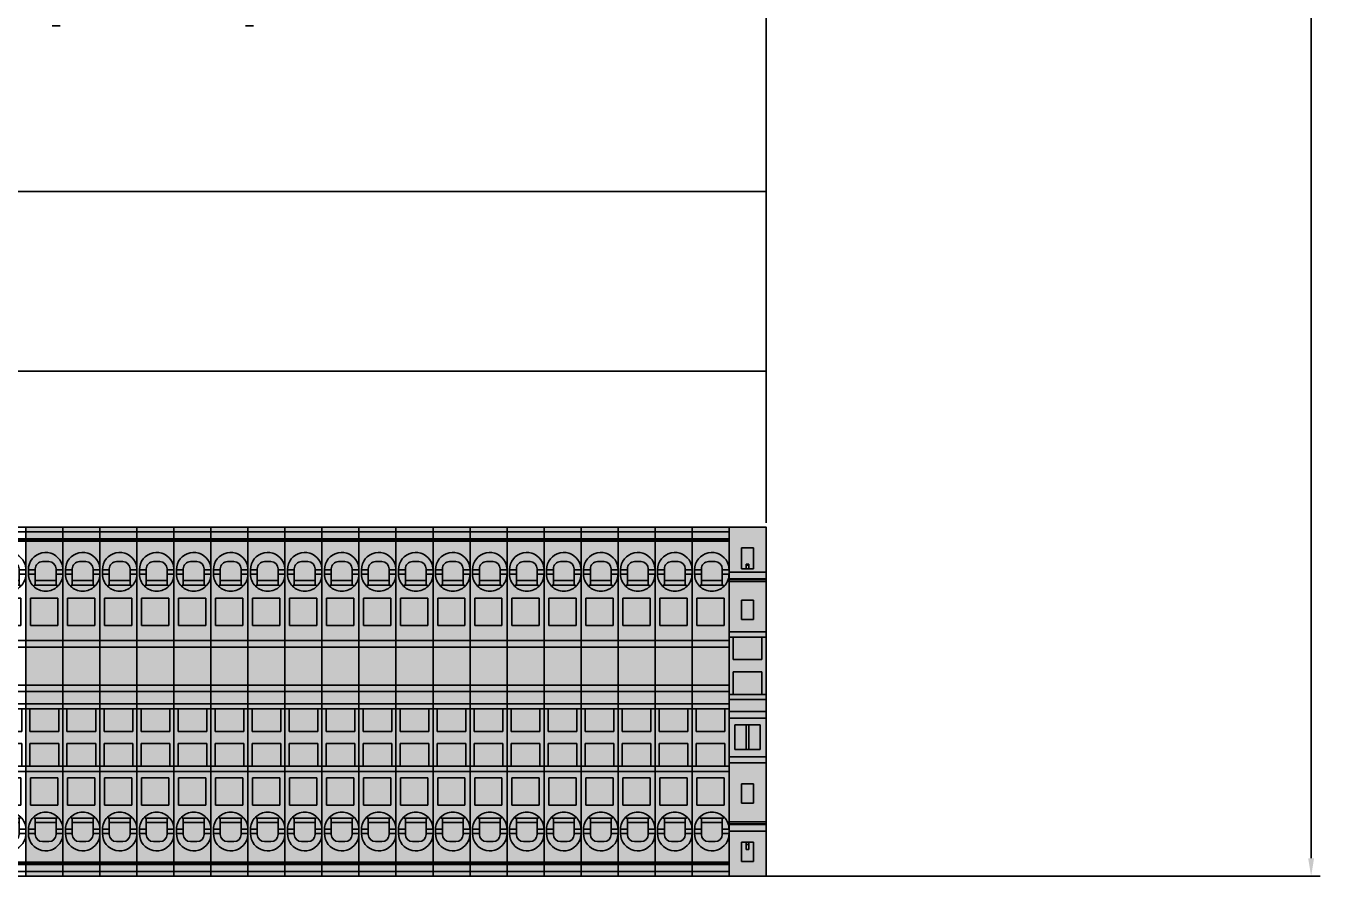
# Model space of a CAD drawing. Extents: x -20 to 1437, y -5898 to 436.
# Drawn here: x 911.7 to 1091.8, y -80.3 to 38.2 of the extents above; entities that cross this region are included whole.
import ezdxf

# ---------------------------------------------------------------- set-up
doc = ezdxf.new("R2010")
doc.units = 0
doc.layers.add('MAIN-1', color=7, linetype='Continuous')
doc.layers.add('SYMS', color=7, linetype='Continuous')
doc.dimstyles.new('ISO-25', dxfattribs={"dimtxt": 2.5, "dimasz": 2.5, "dimexe": 1.25, "dimexo": 0.625, "dimtad": 1, "dimtxsty": 'Standard', "dimcen": 2.5, "dimadec": 0, "dimazin": 0, "dimtfac": 1, "dimtmove": 0, "dimatfit": 3, "dimfxl": 1, "dimarcsym": 0})

# ---------------------------------------------------------------- blocks, each defined once
blk = doc.blocks.new('ST_2_5-select__2', base_point=(-161.48, 74.58))
at = {"color": 7, "linetype": 'Continuous'}
for p, q in [((-161.48, 79.73), (-161.48, 74.58)), ((-160.84, 79.73), (-161.48, 79.73)), ((-160.84, 79.73), (-160.84, 74.58)), ((-159.88, 79.73), (-160.84, 79.73)), ((-159.88, 74.58), (-159.88, 79.73)), ((-159.78, 79.73), (-159.88, 79.73)), ((-159.78, 79.73), (-159.78, 74.58)), ((-159.52, 79.73), (-159.78, 79.73)), ((-159.52, 79.73), (-159.52, 74.58)), ((-146.9, 79.73), (-159.52, 79.73)), ((-155.56, 79.38), (-154.96, 79.38)), ((-146.9, 79.73), (-146.9, 74.58)), ((-146.18, 79.73), (-146.9, 79.73)), ((-138.18, 79.73), (-146.18, 79.73)), ((-146.18, 79.16), (-146.18, 79.73)), ((-137.47, 79.73), (-138.18, 79.73)), ((-138.18, 79.16), (-138.18, 79.73)), ((-137.47, 79.73), (-137.47, 74.58)), ((-135.79, 79.73), (-137.47, 79.73)), ((-135.79, 79.73), (-135.79, 74.58)), ((-134.87, 79.73), (-135.79, 79.73)), ((-134.87, 79.73), (-134.87, 74.58)), ((-129.6, 79.73), (-134.87, 79.73)), ((-129.6, 79.73), (-129.6, 74.58)), ((-128.67, 79.73), (-129.6, 79.73)), ((-128.67, 79.73), (-128.67, 74.58)), ((-114.84, 79.73), (-128.67, 79.73)), ((-118.81, 79.38), (-119.41, 79.38)), ((-114.84, 79.73), (-114.84, 74.58)), ((-114.59, 79.73), (-114.84, 79.73)), ((-114.59, 79.73), (-114.59, 74.58)), ((-114.49, 79.73), (-114.59, 79.73)), ((-114.49, 74.58), (-114.49, 79.73)), ((-113.52, 79.73), (-114.49, 79.73)), ((-113.52, 79.73), (-113.52, 74.58)), ((-112.88, 79.73), (-113.52, 79.73)), ((-112.88, 79.73), (-112.88, 74.58)), ((-155.68, 78.43), (-155.56, 78.43)), ((-155.56, 78.43), (-154.96, 78.43)), ((-154.96, 78.43), (-154.03, 78.43)), ((-154.03, 78.43), (-154.03, 75.53)), ((-154.03, 78.43), (-153.41, 78.43)), ((-153.41, 78.43), (-153.41, 78.58)), ((-153.41, 75.53), (-153.41, 78.43)), ((-151.58, 79.08), (-151.58, 75.28)), ((-147.78, 79.08), (-151.58, 79.08)), ((-147.78, 75.28), (-147.78, 79.08)), ((-146.18, 75.16), (-146.18, 79.16)), ((-143.03, 79.16), (-146.18, 79.16)), ((-143.03, 75.16), (-143.03, 79.16)), ((-141.33, 79.16), (-141.33, 75.16)), ((-138.18, 79.16), (-141.33, 79.16)), ((-138.18, 75.16), (-138.18, 79.16)), ((-122.78, 79.08), (-126.58, 79.08)), ((-126.58, 79.08), (-126.58, 75.28)), ((-122.78, 75.28), (-122.78, 79.08)), ((-120.96, 78.43), (-120.96, 78.58)), ((-120.96, 75.53), (-120.96, 78.43)), ((-120.33, 78.43), (-120.96, 78.43)), ((-120.33, 78.43), (-120.33, 75.53)), ((-119.41, 78.43), (-120.33, 78.43)), ((-118.81, 78.43), (-119.41, 78.43)), ((-118.68, 78.43), (-118.81, 78.43)), ((-156.68, 76.53), (-156.68, 77.43)), ((-117.68, 76.53), (-117.68, 77.43)), ((-160.84, 74.58), (-161.48, 74.58)), ((-159.88, 74.58), (-160.84, 74.58)), ((-159.88, 74.58), (-159.78, 74.58)), ((-159.78, 74.58), (-159.52, 74.58)), ((-156.56, 74.58), (-159.52, 74.58)), ((-156.56, 74.58), (-156.56, 74.8)), ((-156.56, 74.58), (-155.56, 74.58)), ((-155.56, 75.53), (-155.68, 75.53)), ((-155.56, 75.53), (-154.96, 75.53)), ((-154.96, 74.58), (-155.56, 74.58)), ((-154.03, 75.53), (-154.96, 75.53)), ((-154.96, 74.58), (-153.96, 74.58)), ((-153.41, 75.53), (-154.03, 75.53)), ((-153.96, 74.58), (-153.96, 74.8)), ((-146.9, 74.58), (-153.96, 74.58)), ((-153.41, 75.38), (-153.41, 75.53)), ((-151.58, 75.28), (-147.78, 75.28)), ((-146.18, 74.58), (-146.9, 74.58)), ((-146.18, 74.58), (-146.18, 75.16)), ((-146.18, 75.16), (-143.03, 75.16)), ((-138.18, 74.58), (-146.18, 74.58)), ((-141.33, 75.16), (-138.18, 75.16)), ((-138.18, 74.58), (-138.18, 75.16)), ((-137.47, 74.58), (-138.18, 74.58)), ((-135.79, 74.58), (-137.47, 74.58)), ((-135.79, 74.58), (-134.87, 74.58)), ((-129.6, 74.58), (-134.87, 74.58)), ((-129.6, 74.58), (-128.67, 74.58)), ((-128.67, 74.58), (-120.41, 74.58)), ((-126.58, 75.28), (-122.78, 75.28)), ((-120.96, 75.38), (-120.96, 75.53)), ((-120.96, 75.53), (-120.33, 75.53)), ((-120.41, 74.58), (-120.41, 74.8)), ((-120.41, 74.58), (-119.41, 74.58)), ((-120.33, 75.53), (-119.41, 75.53)), ((-118.81, 75.53), (-119.41, 75.53)), ((-119.41, 74.58), (-118.81, 74.58)), ((-118.81, 75.53), (-118.68, 75.53)), ((-117.81, 74.58), (-118.81, 74.58)), ((-117.81, 74.58), (-117.81, 74.8)), ((-117.81, 74.58), (-114.84, 74.58)), ((-114.59, 74.58), (-114.84, 74.58)), ((-114.49, 74.58), (-114.59, 74.58)), ((-113.52, 74.58), (-114.49, 74.58)), ((-113.52, 74.58), (-112.88, 74.58))]:
    blk.add_line(p, q, dxfattribs=at)
at = {"color": 2, "linetype": 'Continuous'}
for p, q in [((-155.56, 78.43), (-155.56, 79.38)), ((-154.96, 78.43), (-154.96, 79.38)), ((-119.41, 78.43), (-119.41, 79.38)), ((-118.81, 78.43), (-118.81, 79.38)), ((-155.56, 75.53), (-155.56, 74.58)), ((-154.96, 75.53), (-154.96, 74.58)), ((-119.41, 75.53), (-119.41, 74.58)), ((-118.81, 75.53), (-118.81, 74.58))]:
    blk.add_line(p, q, dxfattribs=at)
at = {"color": 7, "linetype": 'Continuous'}
for centre, radius, start, end in [((-155.56, 76.98), 2.4, 90, 245.3757), ((-154.96, 76.98), 2.4, 45.3088, 90), ((-119.41, 76.98), 2.4, 90, 134.6912), ((-118.81, 76.98), 2.4, 294.6243, 90), ((-155.68, 77.43), 1, 90, 180), ((-154.96, 76.98), 2.4, 314.6912, 45.3088), ((-119.41, 76.98), 2.4, 134.6912, 225.3088), ((-118.68, 77.43), 1, 360, 90), ((-155.68, 76.53), 1, 180, 270), ((-118.68, 76.53), 1, 270, 360), ((-155.56, 76.98), 2.4, 245.3757, 270), ((-154.96, 76.98), 2.4, 270, 294.6243), ((-154.96, 76.98), 2.4, 294.6243, 314.6912), ((-119.41, 76.98), 2.4, 225.3088, 245.3757), ((-119.41, 76.98), 2.4, 245.3757, 270), ((-118.81, 76.98), 2.4, 270, 294.6243)]:
    blk.add_arc(centre, radius, start, end, dxfattribs=at)
for points in [[(-153.27, 78.69), (-153.31, 78.66), (-153.34, 78.63), (-153.37, 78.61), (-153.41, 78.58)], [(-121.1, 78.69), (-121.06, 78.66), (-121.03, 78.63), (-120.99, 78.61), (-120.96, 78.58)], [(-153.27, 75.27), (-153.31, 75.3), (-153.34, 75.33), (-153.37, 75.35), (-153.41, 75.38)], [(-121.1, 75.27), (-121.06, 75.3), (-121.03, 75.33), (-120.99, 75.35), (-120.96, 75.38)]]:
    blk.add_spline(points, degree=3, dxfattribs=at)
blk = doc.blocks.new('clipfix_35_5-select__2', base_point=(-147.55, 71.31))
at = {"color": 7, "linetype": 'Continuous'}
for p, q in [((-147.55, 76.46), (-147.55, 71.31)), ((-141.28, 76.46), (-147.55, 76.46)), ((-141.28, 71.31), (-141.28, 76.46)), ((-140.34, 76.46), (-141.28, 76.46)), ((-140.34, 71.31), (-140.34, 76.46)), ((-140.24, 76.46), (-140.34, 76.46)), ((-140.24, 76.46), (-140.24, 71.31)), ((-139.99, 76.46), (-140.24, 76.46)), ((-139.99, 76.46), (-139.99, 71.31)), ((-132.97, 76.46), (-139.99, 76.46)), ((-132.97, 76.46), (-132.25, 76.46)), ((-132.97, 71.31), (-132.97, 76.46)), ((-132.25, 75.88), (-132.25, 76.46)), ((-132.25, 76.46), (-124.25, 76.46)), ((-132.25, 71.88), (-132.25, 75.88)), ((-132.25, 75.88), (-129.1, 75.88)), ((-129.1, 75.88), (-129.1, 71.88)), ((-127.4, 75.88), (-124.25, 75.88)), ((-127.4, 71.88), (-127.4, 75.88)), ((-124.25, 76.46), (-124.25, 75.88)), ((-124.25, 76.46), (-123.53, 76.46)), ((-124.25, 75.88), (-124.25, 71.88)), ((-123.53, 76.46), (-121.86, 76.46)), ((-123.53, 71.31), (-123.53, 76.46)), ((-120.93, 76.46), (-121.86, 76.46)), ((-121.86, 76.46), (-121.86, 71.31)), ((-115.56, 76.46), (-120.93, 76.46)), ((-120.93, 76.46), (-120.93, 71.31)), ((-115.56, 76.46), (-115.56, 71.31)), ((-114.74, 76.46), (-115.56, 76.46)), ((-114.74, 71.31), (-114.74, 76.46)), ((-114.74, 76.46), (-106.51, 76.46)), ((-106.51, 76.46), (-106.51, 71.31)), ((-106.51, 76.46), (-106.25, 76.46)), ((-106.25, 71.31), (-106.25, 76.46)), ((-106.25, 76.46), (-106.15, 76.46)), ((-105.21, 76.46), (-106.15, 76.46)), ((-106.15, 71.31), (-106.15, 76.46)), ((-105.21, 76.46), (-98.95, 76.46)), ((-105.21, 71.31), (-105.21, 76.46)), ((-98.95, 71.31), (-98.95, 76.46)), ((-144.65, 73.03), (-144.65, 74.73)), ((-144.65, 74.73), (-141.75, 74.73)), ((-142.26, 74.08), (-142.39, 74.08)), ((-142.39, 73.68), (-142.39, 74.08)), ((-142.26, 74.08), (-142.26, 73.68)), ((-142.26, 74.08), (-141.75, 74.08)), ((-141.75, 74.73), (-141.75, 74.08)), ((-141.75, 74.08), (-141.75, 73.68)), ((-137.4, 74.73), (-134.7, 74.73)), ((-137.4, 73.03), (-137.4, 74.73)), ((-134.7, 74.73), (-134.7, 73.03)), ((-120.02, 75.63), (-116.57, 75.63)), ((-120.02, 74.08), (-120.02, 75.63)), ((-120.02, 74.08), (-116.57, 74.08)), ((-120.02, 73.68), (-120.02, 74.08)), ((-116.57, 75.63), (-116.57, 74.08)), ((-116.57, 74.08), (-116.57, 73.68)), ((-111.8, 74.73), (-109.1, 74.73)), ((-111.8, 73.03), (-111.8, 74.73)), ((-109.1, 74.73), (-109.1, 73.03)), ((-103.7, 74.08), (-103.7, 74.73)), ((-103.7, 74.73), (-101, 74.73)), ((-103.7, 73.68), (-103.7, 74.08)), ((-103.7, 74.08), (-103.36, 74.08)), ((-103.36, 74.08), (-103.36, 73.68)), ((-102.66, 74.08), (-103.36, 74.08)), ((-102.66, 74.08), (-102.66, 73.68)), ((-101, 74.73), (-101, 73.03)), ((-141.75, 73.03), (-144.65, 73.03)), ((-142.26, 73.68), (-142.39, 73.68)), ((-142.26, 73.68), (-141.75, 73.68)), ((-141.75, 73.68), (-141.75, 73.03)), ((-134.7, 73.03), (-137.4, 73.03)), ((-120.02, 73.68), (-116.57, 73.68)), ((-120.02, 72.13), (-120.02, 73.68)), ((-116.57, 72.13), (-120.02, 72.13)), ((-116.57, 73.68), (-116.57, 72.13)), ((-109.1, 73.03), (-111.8, 73.03)), ((-103.7, 73.68), (-103.36, 73.68)), ((-103.7, 73.03), (-103.7, 73.68)), ((-101, 73.03), (-103.7, 73.03)), ((-102.66, 73.68), (-103.36, 73.68)), ((-141.28, 71.31), (-147.55, 71.31)), ((-140.34, 71.31), (-141.28, 71.31)), ((-140.24, 71.31), (-140.34, 71.31)), ((-139.99, 71.31), (-140.24, 71.31)), ((-132.97, 71.31), (-139.99, 71.31)), ((-132.97, 71.31), (-132.25, 71.31)), ((-129.1, 71.88), (-132.25, 71.88)), ((-132.25, 71.31), (-132.25, 71.88)), ((-132.25, 71.31), (-124.25, 71.31)), ((-124.25, 71.88), (-127.4, 71.88)), ((-124.25, 71.88), (-124.25, 71.31)), ((-124.25, 71.31), (-123.53, 71.31)), ((-123.53, 71.31), (-121.86, 71.31)), ((-121.86, 71.31), (-120.93, 71.31)), ((-120.93, 71.31), (-115.56, 71.31)), ((-115.56, 71.31), (-114.74, 71.31)), ((-114.74, 71.31), (-106.51, 71.31)), ((-106.51, 71.31), (-106.25, 71.31)), ((-106.25, 71.31), (-106.15, 71.31)), ((-105.21, 71.31), (-106.15, 71.31)), ((-105.21, 71.31), (-98.95, 71.31))]:
    blk.add_line(p, q, dxfattribs=at)
blk = doc.blocks.new('*D43')
at = {"layer": 'Defpoints', "color": 0, "transparency": 16777216}
for p in [(1014.7, 432.77), (752.05, 274.44), (1014.7, -31.65)]:
    blk.add_point(p, dxfattribs=at)
at = {"layer": 'SYMS', "color": 0, "lineweight": -2, "transparency": 16777216}
for p, q in [((752.05, 275.06), (752.05, 434.02)), ((754.55, 432.77), (1012.2, 432.77)), ((1014.7, -31.03), (1014.7, 434.02))]:
    blk.add_line(p, q, dxfattribs=at)
at = {"layer": 'SYMS', "color": 0, "transparency": 16777216}
for points in [[(754.55, 433.18), (754.55, 432.35), (752.05, 432.77)], [(1012.2, 433.18), (1012.2, 432.35), (1014.7, 432.77)]]:
    blk.add_solid(points, dxfattribs=at)
at = {"layer": 'SYMS', "color": 0, "transparency": 16777216, "insert": (883.38, 434.85), "char_height": 2.5, "attachment_point": 5}
blk.add_mtext('262,65', dxfattribs=at)
blk = doc.blocks.new('*D44')
at = {"layer": 'Defpoints', "color": 0, "transparency": 16777216}
for p in [(1009.45, 274.44), (1006.12, -80.25), (1090.55, -80.25)]:
    blk.add_point(p, dxfattribs=at)
at = {"layer": 'SYMS', "color": 0, "lineweight": -2, "transparency": 16777216}
for p, q in [((1010.08, 274.44), (1091.8, 274.44)), ((1090.55, 271.94), (1090.55, -77.75)), ((1006.74, -80.25), (1091.8, -80.25))]:
    blk.add_line(p, q, dxfattribs=at)
at = {"layer": 'SYMS', "color": 0, "transparency": 16777216}
for points in [[(1090.13, 271.94), (1090.96, 271.94), (1090.55, 274.44)], [(1090.13, -77.75), (1090.96, -77.75), (1090.55, -80.25)]]:
    blk.add_solid(points, dxfattribs=at)
at = {"layer": 'SYMS', "color": 0, "transparency": 16777216, "insert": (1088.46, 97.09), "char_height": 2.5, "attachment_point": 5, "rotation": 90}
blk.add_mtext('354,69', dxfattribs=at)

msp = doc.modelspace()

# ---------------------------------------------------------------- hatches: boundary and pattern name
at = {"layer": 'SYMS', "true_color": 0x636466}
h = msp.add_hatch(color=251, dxfattribs=at)
h.dxf.hatch_style = 1
h.paths.add_polyline_path([(911.705, -80.251), (916.855, -80.251), (916.855, -31.651), (911.705, -31.651)])
h = msp.add_hatch(color=251, dxfattribs=at)
h.dxf.hatch_style = 1
h.paths.add_polyline_path([(916.855, -80.251), (922.005, -80.251), (922.005, -31.651), (916.855, -31.651)])
h = msp.add_hatch(color=251, dxfattribs=at)
h.dxf.hatch_style = 1
h.paths.add_polyline_path([(922.005, -80.251), (927.155, -80.251), (927.155, -31.651), (922.005, -31.651)])
h = msp.add_hatch(color=251, dxfattribs=at)
h.dxf.hatch_style = 1
h.paths.add_polyline_path([(927.155, -80.251), (932.305, -80.251), (932.305, -31.651), (927.155, -31.651)])
h = msp.add_hatch(color=251, dxfattribs=at)
h.dxf.hatch_style = 1
h.paths.add_polyline_path([(932.305, -80.251), (937.455, -80.251), (937.455, -31.651), (932.305, -31.651)])
h = msp.add_hatch(color=251, dxfattribs=at)
h.dxf.hatch_style = 1
h.paths.add_polyline_path([(937.455, -80.251), (942.605, -80.251), (942.605, -31.651), (937.455, -31.651)])
h = msp.add_hatch(color=251, dxfattribs=at)
h.dxf.hatch_style = 1
h.paths.add_polyline_path([(942.605, -80.251), (947.755, -80.251), (947.755, -31.651), (942.605, -31.651)])
h = msp.add_hatch(color=251, dxfattribs=at)
h.dxf.hatch_style = 1
h.paths.add_polyline_path([(947.755, -80.251), (952.905, -80.251), (952.905, -31.651), (947.755, -31.651)])
h = msp.add_hatch(color=251, dxfattribs=at)
h.dxf.hatch_style = 1
h.paths.add_polyline_path([(952.905, -80.251), (958.055, -80.251), (958.055, -31.651), (952.905, -31.651)])
h = msp.add_hatch(color=251, dxfattribs=at)
h.dxf.hatch_style = 1
h.paths.add_polyline_path([(958.055, -80.251), (963.205, -80.251), (963.205, -31.651), (958.055, -31.651)])
h = msp.add_hatch(color=251, dxfattribs=at)
h.dxf.hatch_style = 1
h.paths.add_polyline_path([(963.205, -80.251), (968.355, -80.251), (968.355, -31.651), (963.205, -31.651)])
h = msp.add_hatch(color=251, dxfattribs=at)
h.dxf.hatch_style = 1
h.paths.add_polyline_path([(968.355, -80.251), (973.505, -80.251), (973.505, -31.651), (968.355, -31.651)])
h = msp.add_hatch(color=251, dxfattribs=at)
h.dxf.hatch_style = 1
h.paths.add_polyline_path([(973.505, -80.251), (978.655, -80.251), (978.655, -31.651), (973.505, -31.651)])
h = msp.add_hatch(color=251, dxfattribs=at)
h.dxf.hatch_style = 1
h.paths.add_polyline_path([(978.655, -80.251), (983.805, -80.251), (983.805, -31.651), (978.655, -31.651)])
h = msp.add_hatch(color=251, dxfattribs=at)
h.dxf.hatch_style = 1
h.paths.add_polyline_path([(983.805, -80.251), (988.955, -80.251), (988.955, -31.651), (983.805, -31.651)])
h = msp.add_hatch(color=251, dxfattribs=at)
h.dxf.hatch_style = 1
h.paths.add_polyline_path([(988.955, -80.251), (994.105, -80.251), (994.105, -31.651), (988.955, -31.651)])
h = msp.add_hatch(color=251, dxfattribs=at)
h.dxf.hatch_style = 1
h.paths.add_polyline_path([(994.105, -80.251), (999.255, -80.251), (999.255, -31.651), (994.105, -31.651)])
h = msp.add_hatch(color=251, dxfattribs=at)
h.dxf.hatch_style = 1
h.paths.add_polyline_path([(999.255, -80.251), (1004.405, -80.251), (1004.405, -31.651), (999.255, -31.651)])
h = msp.add_hatch(color=251, dxfattribs=at)
h.dxf.hatch_style = 1
h.paths.add_polyline_path([(1004.405, -80.251), (1009.555, -80.251), (1009.555, -31.651), (1004.405, -31.651)])
h = msp.add_hatch(color=251, dxfattribs=at)
h.dxf.hatch_style = 1
h.paths.add_polyline_path([(1014.705, -31.651), (1009.555, -31.651), (1009.555, -80.251), (1014.705, -80.251)])

# ---------------------------------------------------------------- linework, layer by layer
at = {"layer": 'MAIN-1'}
for p, q in [((916.494, 38.159), (915.344, 38.159)), ((943.394, 38.159), (942.244, 38.159))]:
    msp.add_line(p, q, dxfattribs=at)
at = {"layer": 'SYMS'}
for p, q in [((752.055, 15.092), (1014.705, 15.092)), ((1014.705, 15.092), (1014.705, -9.908)), ((752.055, -9.908), (1014.705, -9.908))]:
    msp.add_line(p, q, dxfattribs=at)
for points in [[(911.705, -31.651), (916.855, -31.651), (916.855, -80.251), (911.705, -80.251)], [(916.855, -31.651), (922.005, -31.651), (922.005, -80.251), (916.855, -80.251)], [(922.005, -31.651), (927.155, -31.651), (927.155, -80.251), (922.005, -80.251)], [(927.155, -31.651), (932.305, -31.651), (932.305, -80.251), (927.155, -80.251)], [(932.305, -31.651), (937.455, -31.651), (937.455, -80.251), (932.305, -80.251)], [(937.455, -31.651), (942.605, -31.651), (942.605, -80.251), (937.455, -80.251)], [(942.605, -31.651), (947.755, -31.651), (947.755, -80.251), (942.605, -80.251)], [(947.755, -31.651), (952.905, -31.651), (952.905, -80.251), (947.755, -80.251)], [(952.905, -31.651), (958.055, -31.651), (958.055, -80.251), (952.905, -80.251)], [(958.055, -31.651), (963.205, -31.651), (963.205, -80.251), (958.055, -80.251)], [(963.205, -31.651), (968.355, -31.651), (968.355, -80.251), (963.205, -80.251)], [(968.355, -31.651), (973.505, -31.651), (973.505, -80.251), (968.355, -80.251)], [(973.505, -31.651), (978.655, -31.651), (978.655, -80.251), (973.505, -80.251)], [(978.655, -31.651), (983.805, -31.651), (983.805, -80.251), (978.655, -80.251)], [(983.805, -31.651), (988.955, -31.651), (988.955, -80.251), (983.805, -80.251)], [(988.955, -31.651), (994.105, -31.651), (994.105, -80.251), (988.955, -80.251)], [(994.105, -31.651), (999.255, -31.651), (999.255, -80.251), (994.105, -80.251)], [(999.255, -31.651), (1004.405, -31.651), (1004.405, -80.251), (999.255, -80.251)], [(1004.405, -31.651), (1009.555, -31.651), (1009.555, -80.251), (1004.405, -80.251)], [(1009.555, -31.651), (1014.705, -31.651), (1014.705, -80.251), (1009.555, -80.251)]]:
    msp.add_lwpolyline(points, close=True, dxfattribs=at)

# ---------------------------------------------------------------- block references
for name, p, rotation in [('ST_2_5-select__2', (911.705, -80.251), 90), ('ST_2_5-select__2', (916.855, -80.251), 90), ('ST_2_5-select__2', (922.005, -80.251), 90), ('ST_2_5-select__2', (927.155, -80.251), 90), ('ST_2_5-select__2', (932.305, -80.251), 90), ('ST_2_5-select__2', (937.455, -80.251), 90), ('ST_2_5-select__2', (942.605, -80.251), 90), ('ST_2_5-select__2', (947.755, -80.251), 90), ('ST_2_5-select__2', (952.905, -80.251), 90), ('ST_2_5-select__2', (958.055, -80.251), 90), ('ST_2_5-select__2', (963.205, -80.251), 90), ('ST_2_5-select__2', (968.355, -80.251), 90), ('ST_2_5-select__2', (973.505, -80.251), 90), ('ST_2_5-select__2', (978.655, -80.251), 90), ('ST_2_5-select__2', (983.805, -80.251), 90), ('ST_2_5-select__2', (988.955, -80.251), 90), ('ST_2_5-select__2', (994.105, -80.251), 90), ('ST_2_5-select__2', (999.255, -80.251), 90), ('ST_2_5-select__2', (1004.405, -80.251), 90), ('ST_2_5-select__2', (1009.555, -80.251), 90), ('clipfix_35_5-select__2', (1009.555, -31.651), 270)]:
    msp.add_blockref(name, p, dxfattribs=dict(rotation=rotation))

# ---------------------------------------------------------------- dimensions: what is measured, and where the dimension line sits
dim = msp.add_linear_dim(base=(1014.705, 432.767), p1=(752.055, 274.435), p2=(1014.705, -31.651), dimstyle='ISO-25', dxfattribs=at)
dim.commit()
dim.dimension.update_dxf_attribs({"geometry": '*D43', "text_midpoint": (883.38, 434.85)})
dim = msp.add_linear_dim(base=(1090.547, -80.251), p1=(1009.455, 274.435), p2=(1006.118, -80.251), angle=90, dimstyle='ISO-25', dxfattribs=at)
dim.commit()
dim.dimension.update_dxf_attribs({"geometry": '*D44', "text_midpoint": (1088.464, 97.092)})

doc.saveas('drawing.dxf')
